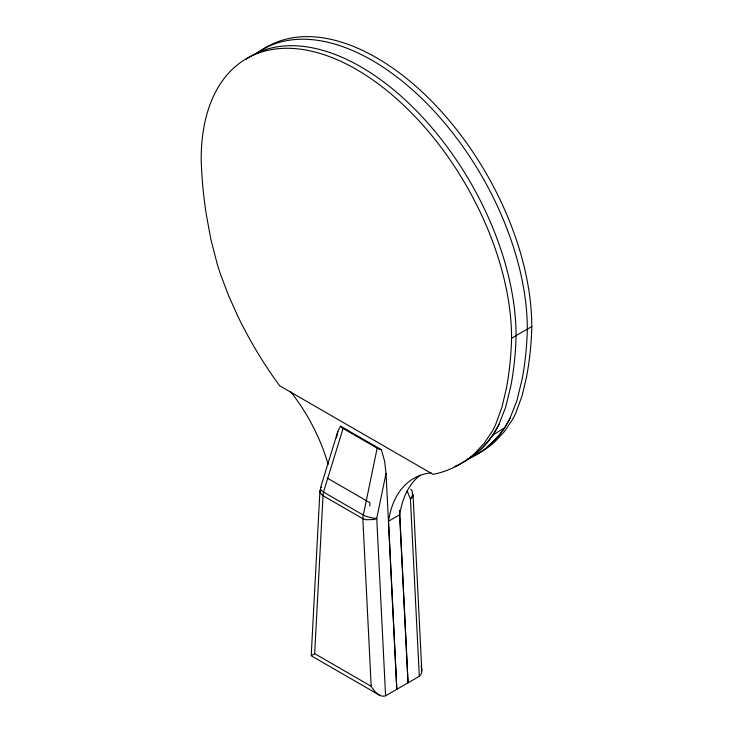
<?xml version="1.0" encoding="UTF-8"?>
<svg xmlns="http://www.w3.org/2000/svg" width="733" height="733" viewBox="0 0 733 733"><rect width="100%" height="100%" fill="white"/><g stroke="black" fill="none" stroke-linecap="round" stroke-linejoin="round"><path stroke-width="1.1" d="M336.374 437.913L338.124 430.601L340.579 426.194A9.96 5.745 0 0 0 343.062 428.475L377.165 448.165L363.311 515.079A12.47 7.193 -60 0 0 362.835 518.689L371.191 686.29C374.123 691.027 379.227 697.908 385.585 695.8L419.258 676.357C422.648 674.012 421.979 669.119 421.099 665.656M320.614 488.865L319.927 491.229L320.486 493.107A10.72 6.597 3.6 0 0 323.024 495.7L362.835 518.689A10.766 5.772 -3.3 0 0 365.95 519.724L373.757 519.541A8.998 4.829 -3.3 0 0 376.735 518.368L386.044 473.39L384.623 461.323L381.866 451.235L381.16 449.576L340.616 426.166M412.148 493.052A10.72 5.745 -3.3 0 1 412.523 493.538L413.073 495.132L412.386 497.24A8.998 4.829 -3.3 0 1 410.416 498.926L419.322 676.312M319.945 490.606L311.204 655.76L379.511 695.186M311.818 655.366L314.668 653.662L323.024 495.7A12.47 7.193 -60 0 1 323.5 492.09L343.062 428.475M506.421 388.197L501.931 407.319L495.59 424.664A199.101 114.953 60 0 1 492.182 431.37L484.11 443.346L474.581 453.47A258.062 148.991 60 0 1 439.159 472.932L433.093 474.37L279.704 385.815L273.638 377.367A258.062 148.991 60 0 1 238.216 317.004L228.687 295.875L220.615 274.573A199.101 114.953 60 0 1 217.197 263.935L210.857 239.27L206.376 214.98A394.436 227.734 60 0 1 201.19 158.988A219.451 126.699 60 0 1 356.394 69.452A219.451 126.699 60 0 1 511.579 338.188A394.455 227.734 60 0 1 506.393 388.178M526.624 376.533L522.143 395.655L515.803 413A199.101 114.953 60 0 1 512.385 419.707L504.313 431.682L494.784 441.807A258.062 148.991 60 0 1 470.146 457.52M337.84 431.435L320.44 488.059L320.706 489.497A10.436 3.317 21 0 0 323.51 492.09L363.311 515.079A10.436 2.565 15 0 0 368.259 516.957L372.135 517.901A9.419 2.309 15 0 0 376.744 518.368L385.585 695.8M498.642 425.067L505.642 407.337L510.91 385.613A394.455 227.734 60 0 0 516.096 335.65M509.866 418.589L516.866 400.85L522.134 379.126A394.455 227.734 60 0 0 527.32 329.172A219.451 126.699 60 0 0 427.137 103.784A219.451 126.699 60 0 0 255.982 53.665M498.999 424.361C493.437 435.714 485.429 445.866 475.616 453.846A258.089 149.01 60 0 1 454.433 466.6M510.223 417.883C504.661 429.236 496.653 439.388 486.84 447.368A258.089 149.01 60 0 1 467.727 459.215M498.293 425.772L493.648 433.78M509.517 419.285L504.872 427.302M493.227 434.412L492.805 435.045L504.451 427.935M511.579 338.225L531.782 326.561A219.451 126.699 60 0 0 429.749 99.303A219.451 126.699 60 0 0 257.842 53.069M386.044 473.39L396.81 689.313L388.527 521.227L399.76 514.749A126.992 73.318 60 0 1 420.009 475.305M327.211 478.053L369.872 502.673L369.872 506.054M314.668 653.662L371.191 686.29M407.127 490.918L410.416 498.926A9.419 6.854 -29.8 0 0 412.56 494.564L412.294 491.531A10.436 7.605 -29.8 0 0 410.654 489.195M413.073 495.132L421.796 670.777M399.76 514.749L408.034 682.835L399.43 510.324M388.527 521.227A126.992 73.318 60 0 1 431.059 472.812M245.647 59.51A219.451 126.699 60 0 1 416.536 110.903A219.451 126.699 60 0 1 516.069 335.595M492.842 435.09A237.758 137.273 60 0 1 475.58 453.8M504.066 428.603A237.758 137.273 60 0 1 486.804 447.322M290.717 391.788A126.992 73.318 60 0 1 328.082 464.319M381.16 449.576A9.96 5.745 0 0 1 377.165 448.165M320.44 488.059A9.419 2.996 21 0 1 321.613 487.243M531.81 326.579A394.455 227.734 60 0 1 526.596 376.515"/></g></svg>
